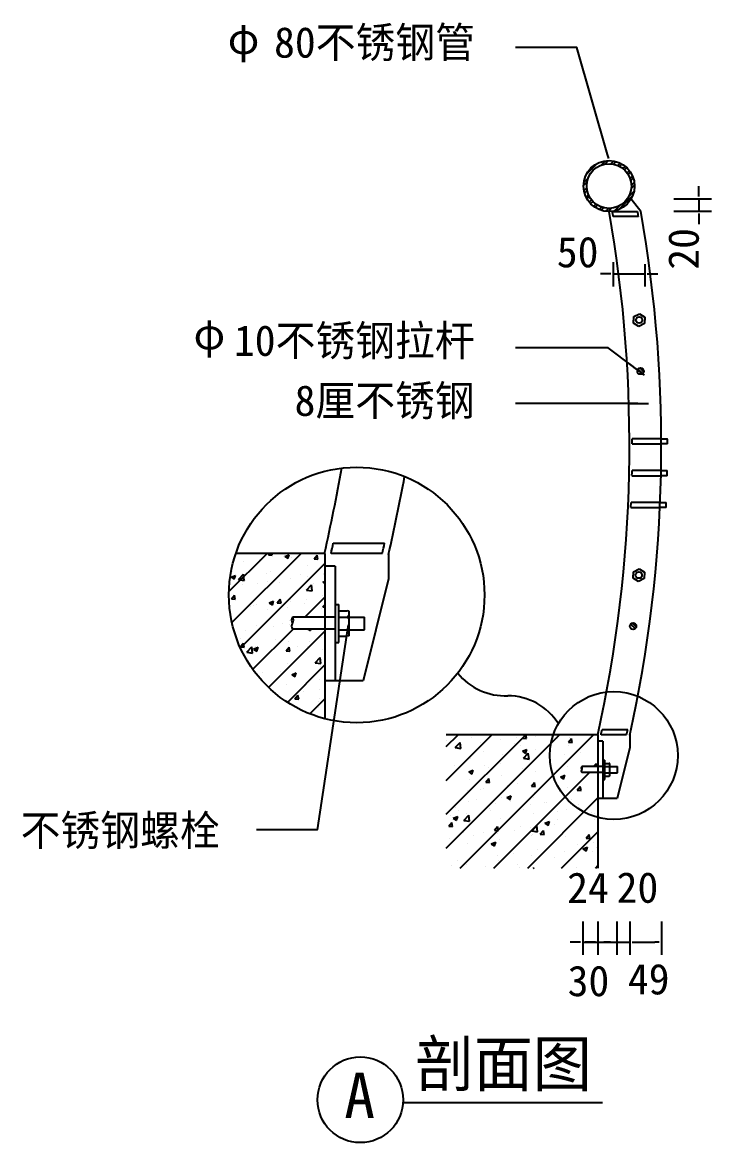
# Model space of a CAD drawing. Header units: metres. Extents: x 608 to 3504, y -3595 to 2134.
# Drawn here: x 608 to 1689, y -3595 to -1839 of the extents above; entities that cross this region are included whole.
import ezdxf

# ---------------------------------------------------------------- set-up
doc = ezdxf.new("R2010")
doc.units = ezdxf.units.M
for name, color, linetype in [('2', 2, 'Continuous'), ('3', 3, 'Continuous'), ('4', 4, 'Continuous'), ('7', 7, 'Continuous'), ('BH', 3, 'Continuous'), ('DIM', 3, 'Continuous'), ('TEXT', 3, 'Continuous'), ('Z', 4, 'Continuous')]:
    doc.layers.add(name, color=color, linetype=linetype)

# ---------------------------------------------------------------- blocks, each defined once
blk = doc.blocks.new('_DOT')
at = {"color": 0, "linetype": 'ByBlock'}
blk.add_line((-0.35, 0), (-1, 0), dxfattribs=at)

msp = doc.modelspace()

# ---------------------------------------------------------------- linework, layer by layer
for p, q in [((1558.97, -2374.14), (1582.94, -2392.17)), ((1569.69, -2382.21), (1564.49, -2378.3)), ((1559.57, -2436.74), (1589.57, -2436.74)), ((1572.98, -2436.75), (1566.48, -2436.75))]:
    msp.add_line(p, q)
at = {"layer": '2'}
for p, q in [((1082.36, -2671.65), (943.05, -2671.65)), ((1082.36, -2671.65), (1082.36, -2930.84)), ((1510.32, -2955.91), (1272.66, -2955.91)), ((1510.32, -2955.91), (1510.32, -3165.07))]:
    msp.add_line(p, q, dxfattribs=at)
at = {"layer": '3'}
for p, q in [((1566.52, -2300.64), (1575.37, -2295.99)), ((1575.37, -2295.99), (1583.83, -2301.33)), ((1566.12, -2310.63), (1566.52, -2300.64)), ((1574.57, -2315.97), (1566.12, -2310.63)), ((1583.43, -2311.32), (1574.57, -2315.97)), ((1583.83, -2301.33), (1583.43, -2311.32)), ((1573.29, -2382.86), (1580.32, -2389.89)), ((1575.98, -2381.13), (1582.05, -2387.2)), ((1098.36, -2691.65), (1082.36, -2691.65)), ((1098.36, -2691.65), (1082.36, -2691.65)), ((1098.36, -2691.65), (1098.36, -2871.65)), ((1565.61, -2710.43), (1566.01, -2700.44)), ((1566.01, -2700.44), (1574.86, -2695.79)), ((1574.86, -2695.79), (1583.32, -2701.13)), ((1583.32, -2701.13), (1582.92, -2711.12)), ((1574.06, -2715.77), (1565.61, -2710.43)), ((1582.92, -2711.12), (1574.06, -2715.77)), ((1098.36, -2751.65), (1104.36, -2751.65)), ((1098.36, -2751.65), (1098.36, -2811.65)), ((1104.36, -2811.65), (1104.36, -2751.65)), ((1098.36, -2771.65), (1031.72, -2771.65)), ((1104.36, -2761.65), (1117.45, -2761.65)), ((1104.36, -2771.65), (1117.45, -2771.65)), ((1120.36, -2762.35), (1117.45, -2761.65)), ((1117.45, -2771.65), (1120.36, -2768.29)), ((1117.45, -2771.65), (1120.36, -2775.01)), ((1120.36, -2800.95), (1120.36, -2762.35)), ((1120.36, -2771.65), (1144.36, -2771.65)), ((1144.36, -2791.65), (1144.36, -2771.65)), ((1098.36, -2790.34), (1031.72, -2790.34)), ((1104.36, -2791.65), (1117.45, -2791.65)), ((1117.45, -2791.65), (1120.36, -2788.29)), ((1117.45, -2791.65), (1120.36, -2795.01)), ((1120.36, -2791.65), (1144.36, -2791.65)), ((1561.56, -2782.66), (1568.59, -2789.69)), ((1564.26, -2780.93), (1570.32, -2787)), ((1104.36, -2801.65), (1117.45, -2801.65)), ((1120.36, -2800.95), (1117.45, -2801.65)), ((1098.36, -2811.65), (1104.36, -2811.65)), ((1518.32, -2965.91), (1510.32, -2965.91)), ((1518.32, -2965.91), (1510.32, -2965.91)), ((1518.32, -2965.91), (1518.32, -3055.91)), ((1518.32, -2995.91), (1518.32, -3025.91)), ((1518.32, -2995.91), (1521.32, -2995.91)), ((1521.32, -3025.91), (1521.32, -2995.91)), ((1521.32, -3000.91), (1527.86, -3000.91)), ((1529.32, -3001.26), (1527.86, -3000.91)), ((1529.32, -3020.56), (1529.32, -3001.26)), ((1518.32, -3005.91), (1485, -3005.91)), ((1518.32, -3015.26), (1485, -3015.26)), ((1521.32, -3005.91), (1527.86, -3005.91)), ((1521.32, -3015.91), (1527.86, -3015.91)), ((1527.86, -3005.91), (1529.32, -3004.23)), ((1527.86, -3005.91), (1529.32, -3007.59)), ((1527.86, -3015.91), (1529.32, -3014.23)), ((1527.86, -3015.91), (1529.32, -3017.59)), ((1529.32, -3005.91), (1541.32, -3005.91)), ((1529.32, -3015.91), (1541.32, -3015.91)), ((1541.32, -3015.91), (1541.32, -3005.91)), ((1518.32, -3025.91), (1521.32, -3025.91)), ((1521.32, -3020.91), (1527.86, -3020.91)), ((1529.32, -3020.56), (1527.86, -3020.91))]:
    msp.add_line(p, q, dxfattribs=at)
for centre, radius in [((1574.97, -2305.98), 5), ((1577.2, -2385.98), 5), ((1132.36, -2736.93), 200.25), ((1574.46, -2705.78), 5), ((1565.47, -2785.78), 5), ((1535.32, -2988.55), 100.12)]:
    msp.add_circle(centre, radius, dxfattribs=at)
for centre, radius, start, end in [((1038.61, -2776.32), 8.32, 145.84, 214.16), ((1024.84, -2776.32), 8.32, 325.84, 34.16), ((1038.61, -2785.67), 8.32, 145.84, 214.16), ((1488.44, -3008.25), 4.16, 145.84, 214.16), ((1488.44, -3012.92), 4.16, 145.84, 214.16), ((1481.56, -3008.25), 4.16, 325.84, 34.16)]:
    msp.add_arc(centre, radius, start, end, dxfattribs=at)
at = {"layer": '4'}
for p, q in [((1533.04, -2135.91), (1572.49, -2135.91)), ((1573.9, -2143.91), (1534.44, -2143.91)), ((1609.18, -2491.92), (1564.23, -2491.92)), ((1609.18, -2491.92), (1619.18, -2491.92)), ((1564.26, -2499.92), (1609.22, -2499.92)), ((1619.22, -2499.92), (1609.22, -2499.92)), ((1608.91, -2541.92), (1563.92, -2541.92)), ((1608.91, -2541.92), (1618.91, -2541.92)), ((1563.75, -2549.92), (1608.76, -2549.92)), ((1618.76, -2549.92), (1608.76, -2549.92)), ((1607.45, -2591.92), (1562.41, -2591.92)), ((1607.45, -2591.92), (1617.45, -2591.92)), ((1562.06, -2599.92), (1607.11, -2599.92)), ((1617.11, -2599.92), (1607.11, -2599.92)), ((1095.68, -2655.65), (1176, -2655.65)), ((1172.53, -2671.65), (1092.2, -2671.65)), ((1516.98, -2947.91), (1557.14, -2947.91)), ((1555.4, -2955.91), (1515.24, -2955.91))]:
    msp.add_line(p, q, dxfattribs=at)
for centre, radius, start, end in [((-547, -2503.45), 2112.26, 9.8, 10.02), ((-497.04, -2505.46), 2102.26, 9.9, 10.12), ((-543, -2503.45), 2107.26, 0.1, 0.31), ((-488.04, -2505.46), 2107.26, 0.15, 0.37), ((-543, -2503.45), 2107.26, 358.74, 358.95), ((-488.04, -2505.46), 2107.26, 358.79, 359.01), ((-543, -2503.45), 2107.26, 357.38, 357.59), ((-488.04, -2505.46), 2107.26, 357.43, 357.65), ((-3034.27, -1766.74), 4224.53, 347.63, 347.85), ((-2934.35, -1770.75), 4204.53, 347.63, 347.85), ((-548, -2503.45), 2112.26, 347.63, 347.85), ((-498.04, -2505.46), 2102.26, 347.63, 347.85)]:
    msp.add_arc(centre, radius, start, end, dxfattribs=at)
at = {"layer": '7'}
for p, q in [((1562.41, -2115.91), (1577.51, -2135.57)), ((1182.36, -2671.65), (1182.36, -2711.65)), ((1182.36, -2711.65), (1142.36, -2871.65)), ((1142.36, -2871.65), (1082.36, -2871.65)), ((1560.32, -2955.91), (1560.32, -2975.91)), ((1560.32, -2975.91), (1540.32, -3055.91)), ((1540.32, -3055.91), (1510.32, -3055.91))]:
    msp.add_line(p, q, dxfattribs=at)
for radius in [40, 35]:
    msp.add_circle((1527.77, -2095.91), radius, dxfattribs=at)
for centre, radius, start, end in [((-547.55, -2500.93), 2107.37, 347.53, 9.97), ((-497.59, -2502.94), 2107.37, 347.56, 10.04), ((-3033.38, -1761.69), 4214.74, 347.53, 349.39), ((-2933.45, -1765.71), 4214.73, 347.56, 349.26)]:
    msp.add_arc(centre, radius, start, end, dxfattribs=at)
at = {"layer": 'BH'}
for p, q in [((1492.35, -2077.31), (1509.17, -2060.5)), ((1515.3, -2063.21), (1522.21, -2056.3)), ((1521.44, -2061.49), (1527.01, -2055.92)), ((1530.73, -2061.04), (1535.16, -2056.6)), ((1534.6, -2061.58), (1538.74, -2057.45)), ((1541.36, -2063.66), (1545.14, -2059.88)), ((1544.35, -2065.09), (1548.02, -2061.42)), ((1549.67, -2068.61), (1553.22, -2065.06)), ((1552.02, -2070.68), (1555.56, -2067.14)), ((1556.13, -2075.41), (1559.71, -2071.83)), ((1488.16, -2090.35), (1495.06, -2083.44)), ((1557.88, -2078.08), (1561.52, -2074.44)), ((1560.71, -2084.09), (1564.57, -2080.23)), ((1561.74, -2087.48), (1565.78, -2083.44)), ((1487.78, -2095.15), (1493.35, -2089.58)), ((1488.46, -2103.31), (1492.89, -2098.87)), ((1489.3, -2106.88), (1493.44, -2102.74)), ((1558.31, -2113), (1566.84, -2104.47)), ((1562.54, -2099.94), (1567.75, -2094.73)), ((1562.76, -2095.29), (1567.42, -2090.64)), ((1491.74, -2113.28), (1495.52, -2109.51)), ((1493.28, -2116.17), (1496.95, -2112.5)), ((1496.91, -2121.37), (1500.47, -2117.81)), ((1499, -2123.7), (1502.53, -2120.17)), ((1503.69, -2127.85), (1507.26, -2124.28)), ((1542.72, -2133.01), (1564.87, -2110.87)), ((1506.3, -2129.66), (1509.93, -2126.03)), ((1512.09, -2132.71), (1515.94, -2128.85)), ((1515.3, -2133.92), (1519.34, -2129.88)), ((1522.49, -2135.56), (1527.15, -2130.91)), ((1526.58, -2135.89), (1531.8, -2130.68)), ((1536.33, -2134.98), (1544.86, -2126.45)), ((932.18, -2731.67), (992.2, -2671.65)), ((936.82, -2780.07), (1045.24, -2671.65)), ((955.39, -2684.65), (955.39, -2684.65)), ((978.36, -2684.94), (978.36, -2684.94)), ((980.42, -2681.35), (980.42, -2681.35)), ((993.86, -2674.09), (995.91, -2671.65)), ((993.86, -2674.09), (999.84, -2674.62)), ((999.85, -2674.62), (999.3, -2671.65)), ((1018.29, -2676.37), (1018.29, -2676.37)), ((1019.53, -2676.59), (1026.53, -2673.91)), ((1019.53, -2676.59), (1024.5, -2679.95)), ((1024.51, -2679.96), (1026.53, -2673.91)), ((1030.29, -2677.44), (1030.29, -2677.44)), ((1065.59, -2680.37), (1070.41, -2674.62)), ((1065.59, -2680.37), (1071.57, -2680.89)), ((1071.57, -2680.9), (1070.41, -2674.63)), ((936.95, -2700.89), (936.95, -2700.89)), ((950.08, -2819.84), (1082.36, -2687.56)), ((990.33, -2703.15), (990.33, -2703.15)), ((996.82, -2700.58), (996.82, -2700.58)), ((1055.14, -2690.57), (1055.14, -2690.57)), ((1080.42, -2703.69), (1080.42, -2703.69)), ((935.5, -2708.85), (942.51, -2706.16)), ((935.5, -2708.85), (940.48, -2712.2)), ((938.5, -2710.59), (938.5, -2710.59)), ((940.48, -2712.21), (942.51, -2706.17)), ((947.06, -2712.58), (954.85, -2704.47)), ((947.06, -2712.58), (955.95, -2713.96)), ((954.11, -2720.79), (954.11, -2720.79)), ((955.96, -2713.97), (954.85, -2704.47)), ((958.04, -2714.32), (958.04, -2714.32)), ((977.14, -2718.23), (977.14, -2718.23)), ((991.99, -2715.81), (991.99, -2715.81)), ((1011.42, -2716.58), (1011.42, -2716.58)), ((1029.08, -2710.73), (1029.08, -2710.73)), ((1043.72, -2705.4), (1043.72, -2705.4)), ((1053.78, -2729.13), (1061.57, -2721.02)), ((1055.14, -2707.49), (1055.14, -2707.49)), ((1062.68, -2730.52), (1061.58, -2721.02)), ((1064.8, -2718.83), (1064.8, -2718.83)), ((1079.22, -2716.86), (1082.36, -2715.65)), ((1079.22, -2716.86), (1082.36, -2718.98)), ((1080.18, -2704.2), (1080.18, -2704.2)), ((936.01, -2743.04), (940.83, -2737.29)), ((941.99, -2743.57), (940.84, -2737.3)), ((1053.78, -2729.13), (1062.67, -2730.51)), ((1079.21, -2736.98), (1079.21, -2736.98)), ((936.01, -2743.04), (941.99, -2743.56)), ((965.68, -2755.25), (965.68, -2755.25)), ((970.44, -2753.98), (970.44, -2753.98)), ((975.92, -2751.52), (975.92, -2751.52)), ((995.19, -2749.11), (1002.2, -2746.42)), ((995.19, -2749.11), (1000.17, -2752.46)), ((1000.17, -2752.47), (1002.2, -2746.43)), ((1007.74, -2749.31), (1012.56, -2743.57)), ((1007.74, -2749.31), (1013.71, -2749.84)), ((1013.72, -2749.84), (1012.56, -2743.57)), ((1023.82, -2756.23), (1023.82, -2756.23)), ((1027.86, -2744.02), (1027.86, -2744.02)), ((1028.83, -2746.93), (1028.83, -2746.93)), ((1051.01, -2750.24), (1051.01, -2750.24)), ((1051.3, -2771.65), (1082.36, -2740.59)), ((1053.87, -2743.64), (1053.87, -2743.64)), ((1079.46, -2755.59), (1082.36, -2752.13)), ((1079.46, -2755.59), (1082.36, -2755.84)), ((992.69, -2760.25), (992.69, -2760.25)), ((1077.2, -2758.49), (1077.2, -2758.49)), ((1077.99, -2770.27), (1077.99, -2770.27)), ((969.5, -2853.45), (1032.61, -2790.34)), ((974.71, -2784.81), (974.71, -2784.81)), ((1002.53, -2786.37), (1002.53, -2786.37)), ((1016.65, -2782.2), (1016.65, -2782.2)), ((1026.65, -2777.31), (1026.65, -2777.31)), ((1027.56, -2783.08), (1027.56, -2783.08)), ((1056.32, -2790.34), (1059.86, -2792.73)), ((1059.86, -2792.73), (1060.67, -2790.34)), ((950.97, -2805.08), (950.97, -2805.08)), ((958.33, -2792.21), (958.33, -2792.21)), ((994.15, -2881.83), (1082.36, -2793.62)), ((1004.35, -2807.33), (1004.35, -2807.33)), ((1076.77, -2803.56), (1076.77, -2803.56)), ((949.89, -2818.26), (954.71, -2812.51)), ((949.89, -2818.26), (955.86, -2818.78)), ((955.87, -2818.79), (954.71, -2812.52)), ((960.31, -2826.55), (968.1, -2818.43)), ((960.31, -2826.55), (969.21, -2827.93)), ((969.21, -2827.93), (968.11, -2818.43)), ((970.86, -2821.62), (977.86, -2818.94)), ((970.86, -2821.62), (975.84, -2824.98)), ((972.05, -2818.51), (972.05, -2818.51)), ((973.49, -2818.1), (973.49, -2818.1)), ((975.84, -2824.99), (977.87, -2818.94)), ((976.22, -2825.82), (976.22, -2825.82)), ((1001.25, -2822.52), (1001.25, -2822.52)), ((1021.61, -2824.53), (1026.43, -2818.79)), ((1021.61, -2824.53), (1027.59, -2825.06)), ((1025.43, -2810.6), (1025.43, -2810.6)), ((1025.43, -2820.76), (1025.43, -2820.76)), ((1027.6, -2825.06), (1026.44, -2818.79)), ((1039.13, -2817.53), (1039.13, -2817.53)), ((1054.84, -2817.2), (1054.84, -2817.2)), ((1057.73, -2809.59), (1057.73, -2809.59)), ((1078.82, -2823.02), (1078.82, -2823.02)), ((996.52, -2827.21), (996.52, -2827.21)), ((1024.21, -2843.89), (1024.21, -2843.89)), ((1067.04, -2843.1), (1074.83, -2834.98)), ((1067.04, -2843.1), (1075.93, -2844.48)), ((1075.94, -2844.48), (1074.83, -2834.99)), ((1075.56, -2836.85), (1075.56, -2836.85)), ((972.28, -2851.39), (972.28, -2851.39)), ((984.45, -2858.16), (984.45, -2858.16)), ((1012.82, -2856.97), (1012.82, -2856.97)), ((1023.81, -2905.21), (1082.36, -2846.66)), ((1030.55, -2861.89), (1037.56, -2859.2)), ((1030.55, -2861.89), (1035.53, -2865.24)), ((1035.53, -2865.25), (1037.56, -2859.2)), ((1037.84, -2860.42), (1037.84, -2860.42)), ((1075.98, -2848.66), (1075.98, -2848.66)), ((1023, -2877.18), (1023, -2877.18)), ((1050.71, -2876.86), (1050.71, -2876.86)), ((1074.34, -2870.14), (1074.34, -2870.14)), ((1035.49, -2899.75), (1040.31, -2894.01)), ((1041.47, -2900.28), (1040.31, -2894.01)), ((1049.67, -2888.1), (1049.67, -2888.1)), ((1074.7, -2884.81), (1074.7, -2884.81)), ((1035.49, -2899.75), (1041.46, -2900.27)), ((1058.85, -2923.2), (1082.36, -2899.69)), ((1071.74, -2913.77), (1071.74, -2913.77)), ((1073.13, -2903.43), (1073.13, -2903.43)), ((1074.68, -2898.82), (1074.68, -2898.82)), ((1272.66, -2974.56), (1291.31, -2955.91)), ((1272.66, -3027.59), (1344.34, -2955.91)), ((1272.66, -3080.62), (1397.37, -2955.91)), ((1272.66, -3133.66), (1450.41, -2955.91)), ((1273.37, -2965.24), (1273.37, -2965.24)), ((1294.28, -3165.07), (1503.44, -2955.91)), ((1311.87, -2960.18), (1311.87, -2960.18)), ((1358.21, -2964.2), (1358.21, -2964.2)), ((1359.05, -2956.32), (1359.05, -2956.32)), ((1383.25, -2960.9), (1383.25, -2960.9)), ((1392.37, -2961.41), (1396.98, -2955.91)), ((1392.37, -2961.41), (1398.35, -2961.93)), ((1398.35, -2961.93), (1397.24, -2955.91)), ((1412.43, -2958.57), (1412.43, -2958.57)), ((1421.12, -2955.91), (1421.12, -2955.91)), ((1447.25, -2962.4), (1447.25, -2962.4)), ((1464.1, -2967.68), (1468.92, -2961.94)), ((1465.82, -2960.83), (1465.82, -2960.83)), ((1470.07, -2968.2), (1468.92, -2961.94)), ((1286.81, -2976.2), (1294.6, -2968.08)), ((1286.81, -2976.2), (1295.71, -2977.58)), ((1295.7, -2977.58), (1294.6, -2968.08)), ((1295.06, -2972.51), (1295.06, -2972.51)), ((1326.75, -2967.5), (1326.75, -2967.5)), ((1330.62, -2982.42), (1330.62, -2982.42)), ((1380.14, -2969.75), (1380.14, -2969.75)), ((1388.93, -2972.41), (1388.93, -2972.41)), ((1391.96, -2981.96), (1398.96, -2979.28)), ((1391.96, -2981.96), (1396.94, -2985.32)), ((1393.54, -2992.75), (1401.33, -2984.64)), ((1396.94, -2985.32), (1398.96, -2979.28)), ((1402.43, -2994.13), (1401.32, -2984.64)), ((1413.1, -2979.57), (1413.1, -2979.57)), ((1433.52, -2972.01), (1433.52, -2972.01)), ((1464.1, -2967.68), (1470.08, -2968.2)), ((1464.45, -2972.53), (1464.45, -2972.53)), ((1483, -2983.74), (1483, -2983.74)), ((1486.9, -2974.26), (1486.9, -2974.26)), ((1310.65, -2993.47), (1310.65, -2993.47)), ((1356.94, -3000.34), (1356.94, -3000.34)), ((1361.17, -2987.07), (1361.17, -2987.07)), ((1393.54, -2992.75), (1402.43, -2994.13)), ((1394.81, -2995.35), (1394.81, -2995.35)), ((1457.97, -2987.04), (1457.97, -2987.04)), ((1503.52, -3005.91), (1508.05, -3001.19)), ((1506.47, -3005.91), (1510.32, -3002.06)), ((1508.6, -3005.91), (1508.05, -3001.19)), ((1285.77, -3004.89), (1285.77, -3004.89)), ((1307.94, -3014.22), (1314.94, -3011.53)), ((1307.94, -3014.22), (1312.91, -3017.57)), ((1312.91, -3017.57), (1314.94, -3011.53)), ((1331.91, -3003.64), (1331.91, -3003.64)), ((1339.16, -3007.15), (1339.16, -3007.15)), ((1347.31, -3165.07), (1497.13, -3015.26)), ((1392.54, -3009.4), (1392.54, -3009.4)), ((1411.89, -3012.86), (1411.89, -3012.86)), ((1445.92, -3011.66), (1445.92, -3011.66)), ((1451.65, -3022.23), (1458.66, -3019.54)), ((1456.63, -3025.58), (1458.65, -3019.54)), ((1463.23, -3005.82), (1463.23, -3005.82)), ((1494.57, -3018.2), (1494.57, -3018.2)), ((1309.44, -3026.76), (1309.44, -3026.76)), ((1334.52, -3030.35), (1339.34, -3024.6)), ((1334.52, -3030.35), (1340.5, -3030.87)), ((1340.5, -3030.87), (1339.34, -3024.6)), ((1359.95, -3020.36), (1359.95, -3020.36)), ((1368.51, -3034.8), (1368.51, -3034.8)), ((1384.8, -3032.08), (1384.8, -3032.08)), ((1406.25, -3036.62), (1411.07, -3030.88)), ((1406.25, -3036.62), (1412.22, -3037.15)), ((1412.22, -3037.15), (1411.07, -3030.88)), ((1431.66, -3026.48), (1431.66, -3026.48)), ((1443.12, -3022.07), (1443.12, -3022.07)), ((1451.65, -3022.23), (1456.63, -3025.58)), ((1456.7, -3023.19), (1456.7, -3023.19)), ((1477.97, -3042.9), (1482.79, -3037.15)), ((1483.95, -3043.42), (1482.79, -3037.16)), ((1305.6, -3043.08), (1305.6, -3043.08)), ((1326.49, -3042.09), (1326.49, -3042.09)), ((1330.63, -3039.78), (1330.63, -3039.78)), ((1358.73, -3053.65), (1358.73, -3053.65)), ((1367.63, -3054.48), (1374.63, -3051.79)), ((1367.63, -3054.48), (1372.61, -3057.83)), ((1372.6, -3057.84), (1374.63, -3051.79)), ((1400.34, -3165.07), (1510.32, -3055.1)), ((1408.77, -3054.04), (1408.77, -3054.04)), ((1410.67, -3046.15), (1410.67, -3046.15)), ((1462.02, -3039.11), (1462.02, -3039.11)), ((1467.09, -3044.02), (1467.09, -3044.02)), ((1477.97, -3042.9), (1483.95, -3043.42)), ((1287.38, -3069.43), (1287.38, -3069.43)), ((1308.22, -3060.05), (1308.22, -3060.05)), ((1319.68, -3058.25), (1319.68, -3058.25)), ((1340.77, -3071.68), (1340.77, -3071.68)), ((1350.45, -3064.05), (1350.45, -3064.05)), ((1373.06, -3060.5), (1373.06, -3060.5)), ((1405.36, -3065.92), (1405.36, -3065.92)), ((1426.45, -3062.76), (1426.45, -3062.76)), ((1430.39, -3062.63), (1430.39, -3062.63)), ((1460.8, -3072.4), (1460.8, -3072.4)), ((1468.26, -3057.64), (1468.26, -3057.64)), ((1479.83, -3065.02), (1479.83, -3065.02)), ((1279.29, -3082.52), (1279.29, -3082.52)), ((1283.61, -3086.73), (1290.61, -3084.04)), ((1283.61, -3086.73), (1288.58, -3090.09)), ((1288.58, -3090.09), (1290.61, -3084.05)), ((1292.13, -3074.06), (1292.13, -3074.06)), ((1300.07, -3090.16), (1307.86, -3082.05)), ((1300.07, -3090.16), (1308.96, -3091.54)), ((1304.33, -3079.22), (1304.33, -3079.22)), ((1308.96, -3091.54), (1307.86, -3082.05)), ((1342.2, -3074.24), (1342.2, -3074.24)), ((1357.52, -3086.94), (1357.52, -3086.94)), ((1394.15, -3073.94), (1394.15, -3073.94)), ((1409.46, -3079.44), (1409.46, -3079.44)), ((1446.96, -3089.03), (1446.96, -3089.03)), ((1447.53, -3076.19), (1447.53, -3076.19)), ((1500.91, -3078.45), (1500.91, -3078.45)), ((1505.11, -3088.77), (1505.11, -3088.77)), ((1505.28, -3079.02), (1505.28, -3079.02)), ((1276.67, -3099.29), (1281.49, -3093.55)), ((1276.67, -3099.29), (1282.65, -3099.82)), ((1282.65, -3099.82), (1281.49, -3093.55)), ((1307.01, -3093.34), (1307.01, -3093.34)), ((1348.4, -3105.57), (1353.22, -3099.82)), ((1348.4, -3105.57), (1354.37, -3106.09)), ((1354.37, -3106.09), (1353.22, -3099.82)), ((1379.05, -3105.36), (1379.05, -3105.36)), ((1388.64, -3099.04), (1388.64, -3099.04)), ((1404.08, -3102.07), (1404.08, -3102.07)), ((1406.79, -3106.72), (1414.58, -3098.6)), ((1406.79, -3106.72), (1415.69, -3108.1)), ((1415.69, -3108.1), (1414.58, -3098.6)), ((1420.12, -3111.84), (1424.94, -3106.1)), ((1426.1, -3112.37), (1424.94, -3106.1)), ((1427.32, -3094.74), (1434.32, -3092.05)), ((1427.32, -3094.74), (1432.3, -3098.1)), ((1432.29, -3098.1), (1434.32, -3092.05)), ((1441.96, -3097.08), (1441.96, -3097.08)), ((1459.58, -3105.69), (1459.58, -3105.69)), ((1510.09, -3099.28), (1510.09, -3099.28)), ((1278.02, -3118.66), (1278.02, -3118.66)), ((1299.79, -3109.08), (1299.79, -3109.08)), ((1315.89, -3113.68), (1315.89, -3113.68)), ((1330.32, -3109.05), (1330.32, -3109.05)), ((1343.3, -3126.99), (1350.3, -3124.31)), ((1348.27, -3130.35), (1350.3, -3124.31)), ((1353.17, -3111.34), (1353.17, -3111.34)), ((1356.3, -3120.22), (1356.3, -3120.22)), ((1406.55, -3113.59), (1406.55, -3113.59)), ((1408.24, -3112.73), (1408.24, -3112.73)), ((1420.12, -3111.84), (1426.1, -3112.37)), ((1453.38, -3165.07), (1510.32, -3108.13)), ((1459.93, -3115.85), (1459.93, -3115.85)), ((1491.85, -3118.12), (1496.67, -3112.37)), ((1491.85, -3118.12), (1497.83, -3118.64)), ((1497.82, -3118.64), (1496.67, -3112.37)), ((1503.84, -3124.91), (1503.84, -3124.91)), ((1305.79, -3126.63), (1305.79, -3126.63)), ((1343.3, -3126.99), (1348.27, -3130.35)), ((1377.78, -3141.51), (1377.78, -3141.51)), ((1415.65, -3136.52), (1415.65, -3136.52)), ((1458.37, -3138.98), (1458.37, -3138.98)), ((1478.8, -3128.21), (1478.8, -3128.21)), ((1487.01, -3135), (1494.01, -3132.32)), ((1487.01, -3135), (1491.99, -3138.36)), ((1491.99, -3138.36), (1494.01, -3132.32)), ((1501.15, -3138.69), (1501.15, -3138.69)), ((1508.88, -3132.57), (1508.88, -3132.57)), ((1280.31, -3160.18), (1280.31, -3160.18)), ((1289.59, -3153.12), (1289.59, -3153.12)), ((1304.57, -3159.92), (1304.57, -3159.92)), ((1352.74, -3144.8), (1352.74, -3144.8)), ((1355.09, -3153.51), (1355.09, -3153.51)), ((1384.51, -3158.71), (1384.51, -3158.71)), ((1407.02, -3146.02), (1407.02, -3146.02)), ((1442.83, -3148.7), (1442.83, -3148.7)), ((1333.7, -3162.43), (1333.7, -3162.43)), ((1387.08, -3164.69), (1387.08, -3164.69)), ((1408.68, -3165.07), (1409.99, -3164.57)), ((1409.82, -3165.07), (1409.99, -3164.57)), ((1477.53, -3164.35), (1477.53, -3164.35)), ((1506.41, -3165.07), (1510.32, -3161.16))]:
    msp.add_line(p, q, dxfattribs=at)
at = {"layer": 'DIM'}
for p, q in [((1668.55, -2105.91), (1668.55, -2095.91)), ((1629.51, -2115.91), (1688.55, -2115.91)), ((1668.55, -2115.91), (1668.55, -2135.57)), ((1629.51, -2135.57), (1688.55, -2135.57)), ((1668.55, -2145.57), (1668.55, -2155.57)), ((1534.21, -2215.35), (1534.21, -2253.32)), ((1584.14, -2218.52), (1584.14, -2253.32)), ((1524.21, -2233.32), (1514.21, -2233.32)), ((1534.21, -2233.32), (1584.14, -2233.32)), ((1594.14, -2233.32), (1604.14, -2233.32)), ((1486.77, -3248.64), (1486.77, -3301.2)), ((1510.32, -3248.64), (1510.32, -3301.2)), ((1510.32, -3248.64), (1510.32, -3301.2)), ((1539.9, -3248.64), (1539.9, -3301.2)), ((1539.9, -3248.64), (1539.9, -3301.2)), ((1560.32, -3248.64), (1560.32, -3301.2)), ((1560.32, -3248.64), (1560.32, -3301.2)), ((1609.82, -3248.64), (1609.82, -3301.2)), ((1476.77, -3281.2), (1466.77, -3281.2)), ((1486.77, -3281.2), (1510.32, -3281.2)), ((1500.32, -3281.2), (1490.32, -3281.2)), ((1510.32, -3281.2), (1539.9, -3281.2)), ((1529.9, -3281.2), (1519.9, -3281.2)), ((1520.32, -3281.2), (1530.32, -3281.2)), ((1539.9, -3281.2), (1560.32, -3281.2)), ((1549.9, -3281.2), (1559.9, -3281.2)), ((1570.32, -3281.2), (1599.82, -3281.2)), ((1570.32, -3281.2), (1580.32, -3281.2))]:
    msp.add_line(p, q, dxfattribs=at)
for points in [[(1525.51, -2046.65), (1477.5, -1878.71), (1381.05, -1878.71)], [(1564.49, -2378.3), (1526.43, -2349.67), (1381.14, -2349.67)], [(1566.48, -2436.75), (1381.05, -2436.75)], [(1117.8, -2789.94), (1070.59, -3105.17), (975.43, -3105.17)]]:
    msp.add_lwpolyline(points, dxfattribs=at)
for centre, radius, start, end in [((1364.54, -2800.27), 94.67, 218.75, 272.81), ((1368.82, -2988.81), 93.99, 32.13, 89.78)]:
    msp.add_arc(centre, radius, start, end, dxfattribs=at)
at = {"layer": 'TEXT'}
msp.add_line((1204.66, -3532.39), (1517.49, -3532.39), dxfattribs=at)
msp.add_circle((1138.01, -3528.12), 67.14, dxfattribs=at)

# ---------------------------------------------------------------- block references
at = {"layer": 'DIM', "xscale": 10, "yscale": 10, "zscale": 10}
for p, rotation in [((1528.26, -2056.27), 285.95), ((1668.55, -2115.91), 270), ((1668.55, -2135.57), 90), ((1584.14, -2233.32), 180), ((1119.28, -2780.05), 81.48), ((1539.9, -3281.2), 180), ((1560.32, -3281.2), 180)]:
    msp.add_blockref('_DOT', p, dxfattribs=dict(at, rotation=rotation))
for p in [(1534.21, -2233.32), (1486.77, -3281.2), (1510.32, -3281.2), (1609.82, -3281.2)]:
    msp.add_blockref('_DOT', p, dxfattribs=at)

# ---------------------------------------------------------------- texts
for s, p in [('50', (1445.92, -2223.32)), ('24', (1462.17, -3219.74)), ('20', (1539.72, -3219.38)), ('30', (1462.91, -3365.78)), ('49', (1557.32, -3362.97))]:
    msp.add_text(s, height=48).set_placement(p)
msp.add_text('20', height=48, rotation=90).set_placement((1668.44, -2227.09))
at = {"layer": 'TEXT'}
for s, p in [('φ', (930.18, -1888.87)), ('80不锈钢管', (1002.83, -1894.71)), ('φ', (876.63, -2351.93)), ('10不锈钢拉杆', (939.9, -2362.15)), ('8厘不锈钢', (1034.96, -2456.18)), ('不锈钢螺栓', (605.68, -3129.72))]:
    msp.add_text(s, height=48, dxfattribs=at).set_placement(p)
at = {"layer": 'Z'}
for s, p in [('剖面图', (1223.81, -3507.23)), ('A', (1112.77, -3556.77))]:
    msp.add_text(s, height=71, dxfattribs=at).set_placement(p)

doc.saveas('drawing.dxf')
